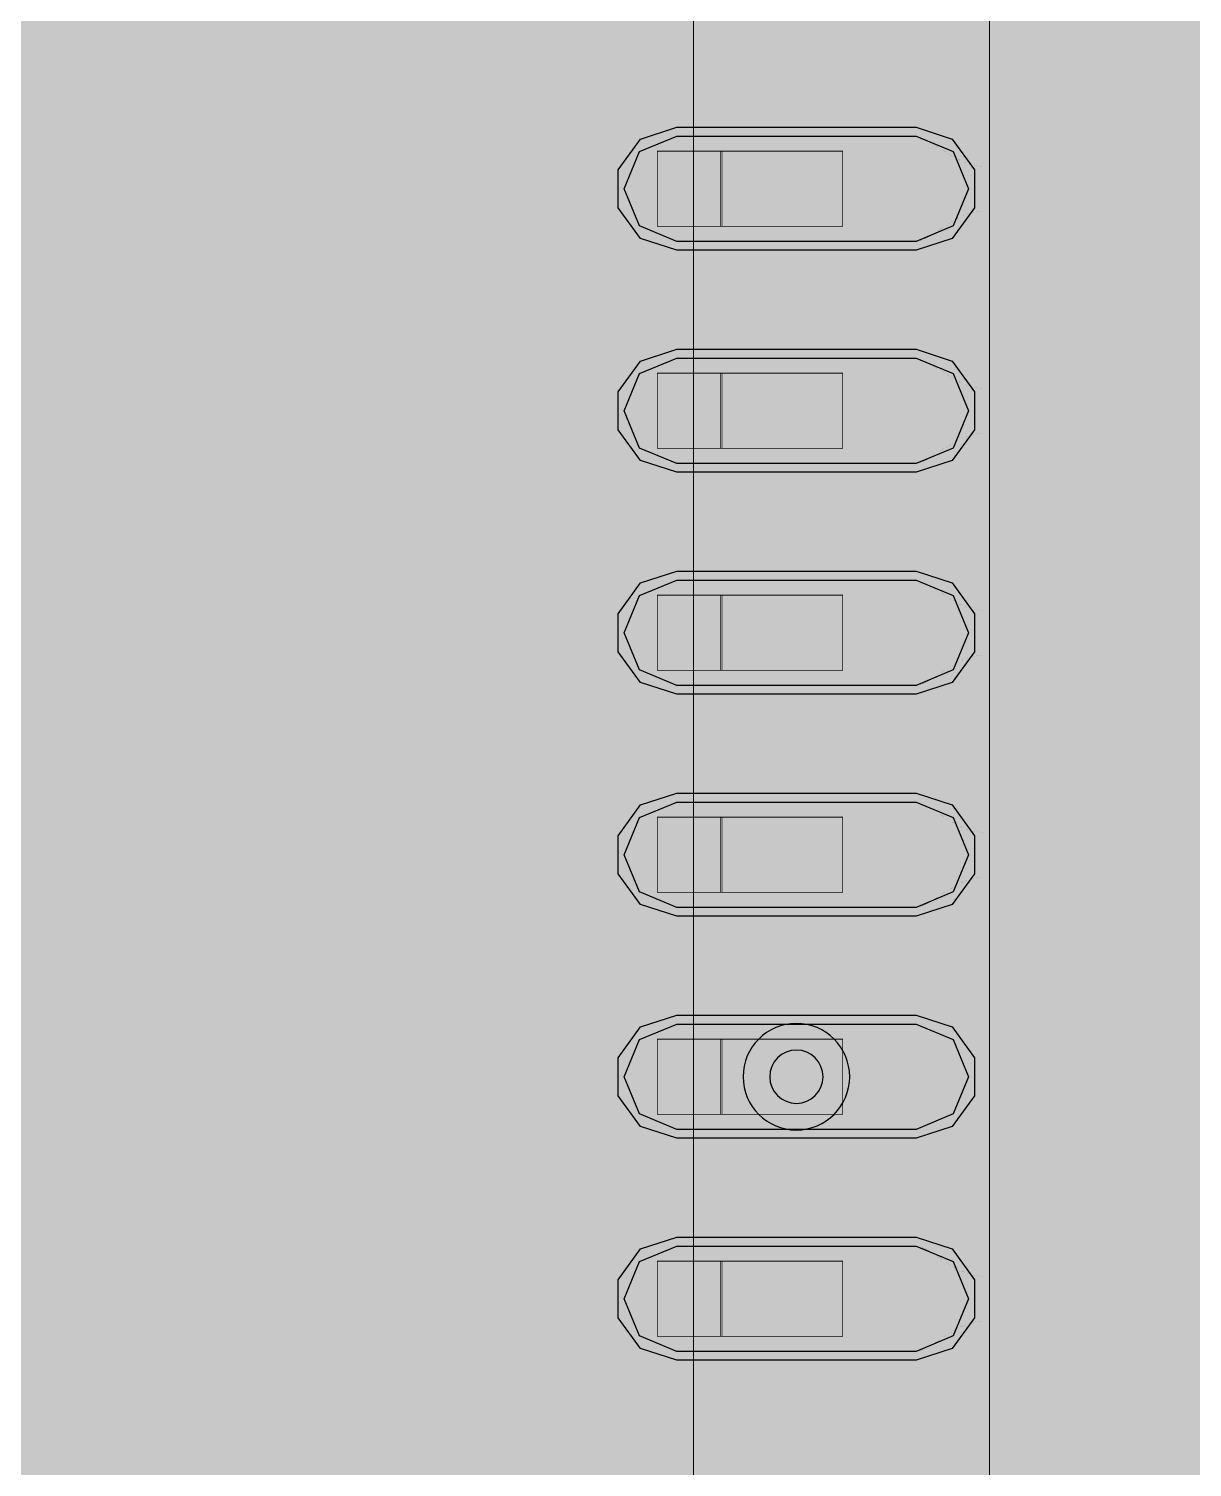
# Model space of a CAD drawing. Header units: millimetres. Extents: x 0 to 100, y -100 to 0.
# Drawn here: x 16.35 to 23, y -46.48 to -38.25 of the extents above; entities that cross this region are included whole.
import ezdxf

# ---------------------------------------------------------------- set-up
doc = ezdxf.new("R2010")
doc.units = ezdxf.units.MM
doc.header["$MEASUREMENT"] = 0
for name, color, linetype, true_color in [('Bottom-Layer', 7, 'Continuous', 0x0000ff), ('Component-Shape-Layer', 7, 'Continuous', 0x00cccc), ('Hole-Layer', 7, 'Continuous', 0x222222), ('Inner1', 7, 'Continuous', 0x999966), ('Inner2', 7, 'Continuous', 0x008000), ('Multi-Layer', 7, 'Continuous', 0xc0c0c0), ('Pin-Floating-Layer', 7, 'Continuous', 0xff99ff), ('Pin-Soldering-Layer', 7, 'Continuous', 0xcc9999), ('Top-Layer', 7, 'Continuous', 0xff0000), ('Top-Paste-Mask-Layer', 7, 'Continuous', 0x808080), ('Top-Silkscreen-Layer', 7, 'Continuous', 0xffcc00), ('Top-Solder-Mask-Layer', 7, 'Continuous', 0x800080)]:
    doc.layers.add(name, color=color, linetype=linetype, true_color=true_color)

msp = doc.modelspace()

# ---------------------------------------------------------------- hatches: boundary and pattern name
at = {"layer": 'Bottom-Layer'}
for points in [[(99.6419, -0.3581), (99.6419, -99.6419), (0.3581, -99.6419), (0.3581, -0.3581)], [(20.0765, -44.2418), (20.1654, -44.5734), (20.4081, -44.8161), (20.7397, -44.905), (21.0713, -44.8161), (21.314, -44.5734), (21.4028, -44.2418), (21.314, -43.9102), (21.0713, -43.6675), (20.7397, -43.5787), (20.4081, -43.6675), (20.1654, -43.9102)]]:
    msp.add_hatch(color=256, dxfattribs=at).paths.add_polyline_path(points)
at = {"layer": 'Inner1'}
for points in [[(99.6419, -0.3581), (99.6419, -99.6419), (0.3581, -99.6419), (0.3581, -0.3581)], [(20.0765, -44.2418), (20.1654, -44.5734), (20.4081, -44.8161), (20.7397, -44.905), (21.0713, -44.8161), (21.314, -44.5734), (21.4028, -44.2418), (21.314, -43.9102), (21.0713, -43.6675), (20.7397, -43.5787), (20.4081, -43.6675), (20.1654, -43.9102)]]:
    msp.add_hatch(color=256, dxfattribs=at).paths.add_polyline_path(points)
at = {"layer": 'Inner2'}
for points in [[(99.6419, -0.3581), (99.6419, -99.6419), (0.3581, -99.6419), (0.3581, -0.3581)], [(20.1504, -80.4768), (21.8448, -80.4768), (22.0839, -80.3854), (22.2008, -80.1577), (22.3957, -80.1577), (22.2616, -80.4236), (22.2574, -80.7213), (22.3838, -80.9909), (22.6155, -81.178), (22.9056, -81.2448), (23.1958, -81.178), (23.4274, -80.9909), (23.5539, -80.7213), (23.5496, -80.4236), (23.4156, -80.1577), (52.0537, -80.1577), (51.9196, -80.4236), (51.9154, -80.7213), (52.0418, -80.9909), (52.2735, -81.178), (52.5637, -81.2448), (52.8538, -81.178), (53.0855, -80.9909), (53.2119, -80.7213), (53.2077, -80.4236), (53.0736, -80.1577), (66.8827, -80.1577), (66.7487, -80.4236), (66.7444, -80.7213), (66.8709, -80.9909), (67.1025, -81.178), (67.3927, -81.2448), (67.6828, -81.178), (67.9145, -80.9909), (68.041, -80.7213), (68.0367, -80.4236), (67.9026, -80.1577), (75.3352, -80.1577), (75.4428, -80.2198), (75.5652, -80.2413), (85.7252, -80.2413), (85.9042, -80.1933), (86.0353, -80.0622), (86.0833, -79.8832), (86.0833, -70.5698), (86.1526, -70.4067), (86.1763, -70.2311), (86.1526, -70.0556), (86.0833, -69.8925), (86.0833, -68.0721), (86.0353, -67.8931), (85.9042, -67.762), (85.7252, -67.714), (75.5652, -67.714), (75.3861, -67.762), (75.255, -67.8931), (75.207, -68.0721), (75.207, -77.747), (22.203, -77.747), (22.203, -22.2029), (83.5252, -22.2029), (83.7042, -22.1549), (83.8353, -22.0238), (83.8833, -21.8447), (83.8833, -20.1503), (83.8353, -19.9712), (83.7042, -19.8401), (83.5252, -19.7922), (32.8903, -19.7922), (33.176, -19.571), (33.3033, -19.2329), (33.2346, -18.8783), (32.9901, -18.6123), (32.6425, -18.5139), (32.2949, -18.6123), (32.0505, -18.8783), (31.9817, -19.2329), (32.1091, -19.571), (32.3947, -19.7922), (22.203, -19.7922), (22.203, -17.3022), (22.155, -17.1231), (22.0239, -16.992), (21.8448, -16.9441), (21.0819, -16.9441), (20.7518, -16.8561), (20.4218, -16.9441), (20.1504, -16.9441), (19.9713, -16.992), (19.8402, -17.1231), (19.7923, -17.3022), (19.7923, -22.8694), (19.5998, -22.5913), (19.2885, -22.459), (18.9547, -22.5135), (18.7016, -22.7379), (18.6075, -23.0628), (18.7016, -23.3877), (18.9547, -23.6121), (19.2885, -23.6666), (19.5998, -23.5343), (19.7923, -23.2562), (19.7923, -67.3564), (19.5998, -67.0783), (19.2885, -66.9461), (18.9547, -67.0006), (18.7016, -67.225), (18.6075, -67.5498), (18.7016, -67.8747), (18.9547, -68.0991), (19.2885, -68.1536), (19.5998, -68.0214), (19.7923, -67.7432), (19.7923, -77.747), (16.891, -77.747), (16.712, -77.795), (16.5809, -77.9261), (16.5329, -78.1052), (16.5329, -79.7996), (16.5809, -79.9787), (16.712, -80.1097), (16.891, -80.1577), (19.7944, -80.1577), (19.9113, -80.3854)], [(20.1504, -17.3022), (21.8448, -17.3022), (21.8448, -80.1187), (20.1504, -80.1187)]]:
    msp.add_hatch(color=256, dxfattribs=at).paths.add_polyline_path(points)
at = {"layer": 'Pin-Floating-Layer'}
for points in [[(20.3141, -38.9468), (20.3141, -39.3768), (19.9441, -39.3768), (19.9441, -38.9468)], [(20.3141, -38.9468), (20.3141, -39.3768), (19.9441, -39.3768), (19.9441, -38.9468)], [(20.3141, -40.2168), (20.3141, -40.6468), (19.9441, -40.6468), (19.9441, -40.2168)], [(20.3141, -40.2168), (20.3141, -40.6468), (19.9441, -40.6468), (19.9441, -40.2168)], [(20.3141, -41.4868), (20.3141, -41.9168), (19.9441, -41.9168), (19.9441, -41.4868)], [(20.3141, -41.4868), (20.3141, -41.9168), (19.9441, -41.9168), (19.9441, -41.4868)], [(20.3141, -42.7568), (20.3141, -43.1868), (19.9441, -43.1868), (19.9441, -42.7568)], [(20.3141, -42.7568), (20.3141, -43.1868), (19.9441, -43.1868), (19.9441, -42.7568)], [(20.3141, -44.0268), (20.3141, -44.4568), (19.9441, -44.4568), (19.9441, -44.0268)], [(20.3141, -44.0268), (20.3141, -44.4568), (19.9441, -44.4568), (19.9441, -44.0268)], [(20.3141, -45.2968), (20.3141, -45.7268), (19.9441, -45.7268), (19.9441, -45.2968)], [(20.3141, -45.2968), (20.3141, -45.7268), (19.9441, -45.7268), (19.9441, -45.2968)]]:
    msp.add_hatch(color=256, dxfattribs=at).paths.add_polyline_path(points)
at = {"layer": 'Pin-Soldering-Layer'}
for points in [[(21.0041, -38.9468), (21.0041, -39.3768), (20.3041, -39.3768), (20.3041, -38.9468)], [(21.0041, -38.9468), (21.0041, -39.3768), (20.3041, -39.3768), (20.3041, -38.9468)], [(21.0041, -40.2168), (21.0041, -40.6468), (20.3041, -40.6468), (20.3041, -40.2168)], [(21.0041, -40.2168), (21.0041, -40.6468), (20.3041, -40.6468), (20.3041, -40.2168)], [(21.0041, -41.4868), (21.0041, -41.9168), (20.3041, -41.9168), (20.3041, -41.4868)], [(21.0041, -41.4868), (21.0041, -41.9168), (20.3041, -41.9168), (20.3041, -41.4868)], [(21.0041, -42.7568), (21.0041, -43.1868), (20.3041, -43.1868), (20.3041, -42.7568)], [(21.0041, -42.7568), (21.0041, -43.1868), (20.3041, -43.1868), (20.3041, -42.7568)], [(21.0041, -44.0268), (21.0041, -44.4568), (20.3041, -44.4568), (20.3041, -44.0268)], [(21.0041, -44.0268), (21.0041, -44.4568), (20.3041, -44.4568), (20.3041, -44.0268)], [(21.0041, -45.2968), (21.0041, -45.7268), (20.3041, -45.7268), (20.3041, -45.2968)], [(21.0041, -45.2968), (21.0041, -45.7268), (20.3041, -45.7268), (20.3041, -45.2968)]]:
    msp.add_hatch(color=256, dxfattribs=at).paths.add_polyline_path(points)
at = {"layer": 'Top-Layer'}
for points in [[(99.6419, -0.3581), (99.6419, -99.6419), (0.3581, -99.6419), (0.3581, -0.3581)], [(23.1769, -31.4852), (23.1399, -31.2996), (23.0348, -31.1422), (22.2324, -30.3398), (22.075, -30.2346), (21.8893, -30.1977), (21.8704, -30.1977), (21.7446, -30.1068), (21.6009, -30.0478), (21.893, -29.8762), (22.0612, -29.5822), (22.0612, -29.2434), (21.893, -28.9494), (21.6009, -28.7778), (21.7446, -28.7188), (21.8704, -28.6279), (23.6445, -28.6279), (24.9657, -29.9492), (24.9657, -43.4591), (24.1354, -42.6288), (23.978, -42.5236), (23.7923, -42.4867), (21.8704, -42.4867), (21.7446, -42.3958), (21.6009, -42.3368), (21.7446, -42.2779), (21.8704, -42.187), (23.4146, -42.187), (23.4303, -42.1956), (23.4519, -42.2115), (23.7112, -42.3441), (24.0024, -42.3528), (24.2693, -42.2359), (24.4602, -42.0158), (24.5384, -41.7352), (24.4888, -41.4481), (24.321, -41.21), (24.0673, -41.0668), (24.321, -40.9236), (24.4888, -40.6855), (24.5384, -40.3984), (24.4602, -40.1178), (24.2693, -39.8978), (24.0025, -39.7808), (23.7113, -39.7895), (23.4519, -39.9221), (23.4303, -39.938), (23.4146, -39.9467), (21.8704, -39.9467), (21.7446, -39.8558), (21.6009, -39.7968), (21.7446, -39.7379), (21.8704, -39.647), (22.1272, -39.647), (22.3128, -39.61), (22.4702, -39.5049), (23.0348, -38.9403), (23.1399, -38.7829), (23.1769, -38.5972)], [(20.0552, -39.4628), (19.8424, -39.3746), (19.7542, -39.1618), (19.8424, -38.949), (20.0552, -38.8608), (21.4242, -38.8608), (21.637, -38.949), (21.7252, -39.1618), (21.637, -39.3746), (21.4242, -39.4628)], [(20.0552, -40.7328), (19.8424, -40.6447), (19.7542, -40.4318), (19.8424, -40.219), (20.0552, -40.1308), (21.4242, -40.1308), (21.637, -40.219), (21.7252, -40.4318), (21.637, -40.6447), (21.4242, -40.7328)], [(20.0552, -42.0028), (19.8424, -41.9147), (19.7542, -41.7018), (19.8424, -41.489), (20.0552, -41.4008), (21.4242, -41.4008), (21.637, -41.489), (21.7252, -41.7018), (21.637, -41.9147), (21.4242, -42.0028)], [(20.0552, -43.2728), (19.8424, -43.1847), (19.7542, -42.9718), (19.8424, -42.759), (20.0552, -42.6708), (21.4242, -42.6708), (21.637, -42.759), (21.7252, -42.9718), (21.637, -43.1847), (21.4242, -43.2728)], [(23.1769, -46.3142), (23.1399, -46.1286), (23.0348, -45.9712), (22.2324, -45.1688), (22.075, -45.0636), (21.8893, -45.0267), (21.8704, -45.0267), (21.7446, -44.9358), (21.6009, -44.8768), (21.893, -44.7052), (22.0612, -44.4112), (22.0612, -44.0725), (21.893, -43.7785), (21.6009, -43.6068), (21.7446, -43.5479), (21.8704, -43.457), (23.5914, -43.457), (24.5329, -44.3985), (24.7758, -44.6876), (24.9657, -45.0141), (24.9657, -55.7253), (24.7756, -56.0521), (24.5323, -56.3415), (24.4457, -56.4281), (24.3628, -56.1957), (24.2006, -56.0097), (23.9817, -55.8958), (24.2354, -55.7526), (24.4033, -55.5145), (24.4529, -55.2275), (24.3746, -54.9468), (24.1837, -54.7268), (23.9169, -54.6098), (23.6257, -54.6185), (23.3663, -54.7512), (23.3447, -54.767), (23.329, -54.7757), (21.8704, -54.7757), (21.7446, -54.6848), (21.6009, -54.6258), (21.7446, -54.5669), (21.8704, -54.476), (22.1272, -54.476), (22.3128, -54.439), (22.4702, -54.3339), (23.0348, -53.7693), (23.1399, -53.6119), (23.1769, -53.4263)], [(20.0552, -44.5428), (19.8424, -44.4547), (19.7542, -44.2418), (19.8424, -44.029), (20.0552, -43.9408), (21.4242, -43.9408), (21.637, -44.029), (21.7252, -44.2418), (21.637, -44.4547), (21.4242, -44.5428)], [(20.0552, -45.8128), (19.8424, -45.7247), (19.7542, -45.5118), (19.8424, -45.299), (20.0552, -45.2108), (21.4242, -45.2108), (21.637, -45.299), (21.7252, -45.5118), (21.637, -45.7247), (21.4242, -45.8128)]]:
    msp.add_hatch(color=256, dxfattribs=at).paths.add_polyline_path(points)
at = {"layer": 'Top-Paste-Mask-Layer'}
for points in [[(20.0552, -39.4628), (19.8424, -39.3746), (19.7542, -39.1618), (19.8424, -38.949), (20.0552, -38.8608), (21.4242, -38.8608), (21.637, -38.949), (21.7252, -39.1618), (21.637, -39.3746), (21.4242, -39.4628)], [(20.0552, -40.7328), (19.8424, -40.6447), (19.7542, -40.4318), (19.8424, -40.219), (20.0552, -40.1308), (21.4242, -40.1308), (21.637, -40.219), (21.7252, -40.4318), (21.637, -40.6447), (21.4242, -40.7328)], [(20.0552, -42.0028), (19.8424, -41.9147), (19.7542, -41.7018), (19.8424, -41.489), (20.0552, -41.4008), (21.4242, -41.4008), (21.637, -41.489), (21.7252, -41.7018), (21.637, -41.9147), (21.4242, -42.0028)], [(20.0552, -43.2728), (19.8424, -43.1847), (19.7542, -42.9718), (19.8424, -42.759), (20.0552, -42.6708), (21.4242, -42.6708), (21.637, -42.759), (21.7252, -42.9718), (21.637, -43.1847), (21.4242, -43.2728)], [(20.0552, -44.5428), (19.8424, -44.4547), (19.7542, -44.2418), (19.8424, -44.029), (20.0552, -43.9408), (21.4242, -43.9408), (21.637, -44.029), (21.7252, -44.2418), (21.637, -44.4547), (21.4242, -44.5428)], [(20.0552, -45.8128), (19.8424, -45.7247), (19.7542, -45.5118), (19.8424, -45.299), (20.0552, -45.2108), (21.4242, -45.2108), (21.637, -45.299), (21.7252, -45.5118), (21.637, -45.7247), (21.4242, -45.8128)]]:
    msp.add_hatch(color=256, dxfattribs=at).paths.add_polyline_path(points)
at = {"layer": 'Top-Solder-Mask-Layer'}
for points in [[(20.0552, -39.5138), (19.8483, -39.4466), (19.7204, -39.2706), (19.7204, -39.053), (19.8483, -38.877), (20.0552, -38.8098), (21.4242, -38.8098), (21.6311, -38.877), (21.759, -39.053), (21.759, -39.2706), (21.6311, -39.4466), (21.4242, -39.5138)], [(20.0552, -40.7838), (19.8483, -40.7166), (19.7204, -40.5406), (19.7204, -40.323), (19.8483, -40.147), (20.0552, -40.0798), (21.4242, -40.0798), (21.6311, -40.147), (21.759, -40.323), (21.759, -40.5406), (21.6311, -40.7166), (21.4242, -40.7838)], [(20.0552, -42.0538), (19.8483, -41.9866), (19.7204, -41.8106), (19.7204, -41.593), (19.8483, -41.417), (20.0552, -41.3498), (21.4242, -41.3498), (21.6311, -41.417), (21.759, -41.593), (21.759, -41.8106), (21.6311, -41.9866), (21.4242, -42.0538)], [(20.0552, -43.3238), (19.8483, -43.2566), (19.7204, -43.0806), (19.7204, -42.863), (19.8483, -42.687), (20.0552, -42.6198), (21.4242, -42.6198), (21.6311, -42.687), (21.759, -42.863), (21.759, -43.0806), (21.6311, -43.2566), (21.4242, -43.3238)], [(20.0552, -44.5938), (19.8483, -44.5266), (19.7204, -44.3506), (19.7204, -44.133), (19.8483, -43.957), (20.0552, -43.8898), (21.4242, -43.8898), (21.6311, -43.957), (21.759, -44.133), (21.759, -44.3506), (21.6311, -44.5266), (21.4242, -44.5938)], [(20.0552, -45.8638), (19.8483, -45.7966), (19.7204, -45.6206), (19.7204, -45.403), (19.8483, -45.227), (20.0552, -45.1598), (21.4242, -45.1598), (21.6311, -45.227), (21.759, -45.403), (21.759, -45.6206), (21.6311, -45.7966), (21.4242, -45.8638)]]:
    msp.add_hatch(color=256, dxfattribs=at).paths.add_polyline_path(points)

# ---------------------------------------------------------------- linework, layer by layer
at = {"layer": 'Bottom-Layer', "const_width": 0.0508}
msp.add_lwpolyline([(20.0765, -44.2418), (20.1654, -44.5734), (20.4081, -44.8161), (20.7397, -44.905), (21.0713, -44.8161), (21.314, -44.5734), (21.4028, -44.2418), (21.314, -43.9102), (21.0713, -43.6675), (20.7397, -43.5787), (20.4081, -43.6675), (20.1654, -43.9102)], close=True, dxfattribs=at)
at = {"layer": 'Component-Shape-Layer', "const_width": 0.0508}
msp.add_lwpolyline([(16.0541, -36.1168), (19.9541, -36.1168), (19.9541, -46.0168), (16.0541, -46.0168)], close=True, dxfattribs=at)
msp.add_lwpolyline([(16.0541, -36.1168), (19.9541, -36.1168), (19.9541, -46.0168), (16.0541, -46.0168)], close=True, dxfattribs=at)
at = {"layer": 'Hole-Layer'}
msp.add_lwpolyline([(20.5872, -44.2418, 1), (20.8922, -44.2418, 1)], format="xyb", close=True, dxfattribs=at)
at = {"layer": 'Inner1', "const_width": 0.0508}
msp.add_lwpolyline([(20.0765, -44.2418), (20.1654, -44.5734), (20.4081, -44.8161), (20.7397, -44.905), (21.0713, -44.8161), (21.314, -44.5734), (21.4028, -44.2418), (21.314, -43.9102), (21.0713, -43.6675), (20.7397, -43.5787), (20.4081, -43.6675), (20.1654, -43.9102)], close=True, dxfattribs=at)
at = {"layer": 'Inner2', "const_width": 0.0508}
for points in [[(19.7923, -17.3022), (19.7923, -22.8694), (19.5998, -22.5913), (19.2885, -22.459), (18.9547, -22.5135), (18.7016, -22.7379), (18.6075, -23.0628), (18.7016, -23.3877), (18.9547, -23.6121), (19.2885, -23.6666), (19.5998, -23.5343), (19.7923, -23.2562), (19.7923, -67.3564)], [(75.207, -77.747), (22.203, -77.747), (22.203, -22.2029), (83.5252, -22.2029)]]:
    msp.add_lwpolyline(points, dxfattribs=at)
at = {"layer": 'Inner2', "const_width": 0.00508}
msp.add_lwpolyline([(20.1504, -17.3022), (21.8448, -17.3022), (21.8448, -80.1187), (20.1504, -80.1187)], close=True, dxfattribs=at)
at = {"layer": 'Multi-Layer'}
msp.add_lwpolyline([(20.4347, -44.2418, 1), (21.0447, -44.2418), (21.0447, -44.2418, 1), (20.4347, -44.2418)], format="xyb", dxfattribs=at)
at = {"layer": 'Pin-Floating-Layer', "const_width": 0.00508}
for points in [[(20.3141, -38.9468), (20.3141, -39.3768), (19.9441, -39.3768), (19.9441, -38.9468)], [(20.3141, -38.9468), (20.3141, -39.3768), (19.9441, -39.3768), (19.9441, -38.9468)], [(20.3141, -40.2168), (20.3141, -40.6468), (19.9441, -40.6468), (19.9441, -40.2168)], [(20.3141, -40.2168), (20.3141, -40.6468), (19.9441, -40.6468), (19.9441, -40.2168)], [(20.3141, -41.4868), (20.3141, -41.9168), (19.9441, -41.9168), (19.9441, -41.4868)], [(20.3141, -41.4868), (20.3141, -41.9168), (19.9441, -41.9168), (19.9441, -41.4868)], [(20.3141, -42.7568), (20.3141, -43.1868), (19.9441, -43.1868), (19.9441, -42.7568)], [(20.3141, -42.7568), (20.3141, -43.1868), (19.9441, -43.1868), (19.9441, -42.7568)], [(20.3141, -44.0268), (20.3141, -44.4568), (19.9441, -44.4568), (19.9441, -44.0268)], [(20.3141, -44.0268), (20.3141, -44.4568), (19.9441, -44.4568), (19.9441, -44.0268)], [(20.3141, -45.2968), (20.3141, -45.7268), (19.9441, -45.7268), (19.9441, -45.2968)], [(20.3141, -45.2968), (20.3141, -45.7268), (19.9441, -45.7268), (19.9441, -45.2968)]]:
    msp.add_lwpolyline(points, close=True, dxfattribs=at)
at = {"layer": 'Pin-Soldering-Layer', "const_width": 0.00508}
for points in [[(21.0041, -38.9468), (21.0041, -39.3768), (20.3041, -39.3768), (20.3041, -38.9468)], [(21.0041, -38.9468), (21.0041, -39.3768), (20.3041, -39.3768), (20.3041, -38.9468)], [(21.0041, -40.2168), (21.0041, -40.6468), (20.3041, -40.6468), (20.3041, -40.2168)], [(21.0041, -40.2168), (21.0041, -40.6468), (20.3041, -40.6468), (20.3041, -40.2168)], [(21.0041, -41.4868), (21.0041, -41.9168), (20.3041, -41.9168), (20.3041, -41.4868)], [(21.0041, -41.4868), (21.0041, -41.9168), (20.3041, -41.9168), (20.3041, -41.4868)], [(21.0041, -42.7568), (21.0041, -43.1868), (20.3041, -43.1868), (20.3041, -42.7568)], [(21.0041, -42.7568), (21.0041, -43.1868), (20.3041, -43.1868), (20.3041, -42.7568)], [(21.0041, -44.0268), (21.0041, -44.4568), (20.3041, -44.4568), (20.3041, -44.0268)], [(21.0041, -44.0268), (21.0041, -44.4568), (20.3041, -44.4568), (20.3041, -44.0268)], [(21.0041, -45.2968), (21.0041, -45.7268), (20.3041, -45.7268), (20.3041, -45.2968)], [(21.0041, -45.2968), (21.0041, -45.7268), (20.3041, -45.7268), (20.3041, -45.2968)]]:
    msp.add_lwpolyline(points, close=True, dxfattribs=at)
at = {"layer": 'Top-Layer'}
for points, const_width in [([(22.6917, -31.4852), (22.6917, -38.5972)], 0.254), ([(22.2066, -31.6862), (22.2066, -38.3963), (21.9262, -38.6767), (21.8704, -38.6767), (21.7446, -38.5858), (21.6009, -38.5268), (21.893, -38.3552), (22.0612, -38.0612)], 0.0508), ([(16.2564, -46.097), (16.4917, -45.8916), (16.6061, -45.601), (16.5738, -45.2904), (16.4022, -45.0295), (16.1298, -44.8768), (16.4218, -44.7052), (16.59, -44.4112), (16.59, -44.0725), (16.4218, -43.7785), (16.1298, -43.6068), (16.4218, -43.4352), (16.59, -43.1412), (16.59, -42.8025), (16.4218, -42.5084), (16.1298, -42.3368), (16.4218, -42.1652), (16.59, -41.8712), (16.59, -41.5324), (16.4218, -41.2384), (16.1298, -41.0668), (16.4218, -40.8952), (16.59, -40.6012), (16.59, -40.2624), (16.4218, -39.9684), (16.1298, -39.7968), (16.4218, -39.6252), (16.59, -39.3312), (16.59, -38.9924), (16.4218, -38.6984), (16.1298, -38.5268), (16.4218, -38.3552), (16.59, -38.0612)], 0.0508), ([(18.9264, -38.1811), (19.065, -38.2722), (19.2285, -38.3007), (19.5382, -38.3007), (19.6904, -38.4408), (19.8784, -38.5268), (19.5864, -38.6984), (19.4182, -38.9924), (19.4182, -39.3312), (19.5864, -39.6252), (19.8784, -39.7968), (19.5864, -39.9684), (19.4182, -40.2624), (19.4182, -40.6012), (19.5864, -40.8952), (19.8784, -41.0668), (19.5864, -41.2384), (19.4182, -41.5324), (19.4182, -41.8712), (19.5864, -42.1652), (19.8784, -42.3368), (19.5864, -42.5084), (19.4182, -42.8025), (19.4182, -43.1412), (19.5864, -43.4352), (19.8784, -43.6068), (19.5864, -43.7785), (19.4182, -44.0725), (19.4182, -44.4112), (19.5864, -44.7052), (19.8784, -44.8768), (19.606, -45.0295), (19.4344, -45.2904), (19.4021, -45.601), (19.5165, -45.8916), (19.7518, -46.097), (20.0552, -46.171), (21.4242, -46.171), (21.6019, -46.1465), (21.7665, -46.0751), (22.2066, -46.5152)], 0.0508), ([(22.6917, -38.5972), (22.1272, -39.1618)], 0.254), ([(23.4146, -39.9467), (21.8704, -39.9467), (21.7446, -39.8558), (21.6009, -39.7968), (21.7446, -39.7379), (21.8704, -39.647), (22.1272, -39.647), (22.3128, -39.61), (22.4702, -39.5049), (23.0348, -38.9403)], 0.0508), ([(22.1272, -39.1618), (20.8253, -39.1618)], 0.254), ([(20.7397, -40.4318), (23.8761, -40.4318)], 0.254), ([(20.7397, -41.7018), (23.8761, -41.7018)], 0.254), ([(23.7923, -42.4867), (21.8704, -42.4867), (21.7446, -42.3958), (21.6009, -42.3368), (21.7446, -42.2779), (21.8704, -42.187), (23.4146, -42.187)], 0.0508), ([(20.7397, -42.9718), (23.7923, -42.9718)], 0.254), ([(23.0348, -45.9712), (22.2324, -45.1688), (22.075, -45.0636), (21.8893, -45.0267), (21.8704, -45.0267), (21.7446, -44.9358), (21.6009, -44.8768), (21.893, -44.7052), (22.0612, -44.4112), (22.0612, -44.0725), (21.893, -43.7785), (21.6009, -43.6068), (21.7446, -43.5479), (21.8704, -43.457), (23.5914, -43.457)], 0.0508), ([(20.8253, -45.5118), (21.8893, -45.5118)], 0.254), ([(21.8893, -45.5118), (22.6917, -46.3142)], 0.254), ([(15.2685, -45.5118), (16.5106, -45.5118)], 0.0508), ([(22.6917, -46.3142), (22.6917, -53.4263)], 0.254)]:
    msp.add_lwpolyline(points, dxfattribs=dict(at, const_width=const_width))
for points in [[(20.0552, -39.4628), (19.8424, -39.3746), (19.7542, -39.1618), (19.8424, -38.949), (20.0552, -38.8608), (21.4242, -38.8608), (21.637, -38.949), (21.7252, -39.1618), (21.637, -39.3746), (21.4242, -39.4628)], [(20.0552, -40.7328), (19.8424, -40.6447), (19.7542, -40.4318), (19.8424, -40.219), (20.0552, -40.1308), (21.4242, -40.1308), (21.637, -40.219), (21.7252, -40.4318), (21.637, -40.6447), (21.4242, -40.7328)], [(20.0552, -42.0028), (19.8424, -41.9147), (19.7542, -41.7018), (19.8424, -41.489), (20.0552, -41.4008), (21.4242, -41.4008), (21.637, -41.489), (21.7252, -41.7018), (21.637, -41.9147), (21.4242, -42.0028)], [(20.0552, -43.2728), (19.8424, -43.1847), (19.7542, -42.9718), (19.8424, -42.759), (20.0552, -42.6708), (21.4242, -42.6708), (21.637, -42.759), (21.7252, -42.9718), (21.637, -43.1847), (21.4242, -43.2728)], [(20.0552, -44.5428), (19.8424, -44.4547), (19.7542, -44.2418), (19.8424, -44.029), (20.0552, -43.9408), (21.4242, -43.9408), (21.637, -44.029), (21.7252, -44.2418), (21.637, -44.4547), (21.4242, -44.5428)], [(20.0552, -45.8128), (19.8424, -45.7247), (19.7542, -45.5118), (19.8424, -45.299), (20.0552, -45.2108), (21.4242, -45.2108), (21.637, -45.299), (21.7252, -45.5118), (21.637, -45.7247), (21.4242, -45.8128)]]:
    msp.add_lwpolyline(points, close=True, dxfattribs=at)
at = {"layer": 'Top-Layer', "const_width": 0.000254}
for points in [[(21.8052, -39.0348), (21.8052, -39.2888), (21.7485, -39.2963), (21.6931, -39.316), (21.6397, -39.3439), (21.5889, -39.3758), (21.4976, -39.4356), (21.4583, -39.4553), (21.4242, -39.4628), (21.4242, -38.8608), (21.4583, -38.8683), (21.4976, -38.888), (21.5889, -38.9478), (21.6397, -38.9798), (21.6931, -39.0076), (21.7485, -39.0273)], [(21.8052, -40.3048), (21.8052, -40.5588), (21.7485, -40.5663), (21.6931, -40.586), (21.6397, -40.6139), (21.5889, -40.6458), (21.4976, -40.7056), (21.4583, -40.7253), (21.4242, -40.7328), (21.4242, -40.1308), (21.4583, -40.1383), (21.4976, -40.158), (21.5889, -40.2178), (21.6397, -40.2498), (21.6931, -40.2776), (21.7485, -40.2973)], [(21.8052, -41.5748), (21.8052, -41.8288), (21.7485, -41.8363), (21.6931, -41.856), (21.6397, -41.8839), (21.5889, -41.9158), (21.4976, -41.9756), (21.4583, -41.9953), (21.4242, -42.0028), (21.4242, -41.4008), (21.4583, -41.4083), (21.4976, -41.428), (21.5889, -41.4878), (21.6397, -41.5198), (21.6931, -41.5476), (21.7485, -41.5673)], [(21.8052, -42.8448), (21.8052, -43.0988), (21.7485, -43.1063), (21.6931, -43.126), (21.6397, -43.1539), (21.5889, -43.1858), (21.4976, -43.2456), (21.4583, -43.2653), (21.4242, -43.2728), (21.4242, -42.6708), (21.4583, -42.6783), (21.4976, -42.698), (21.5889, -42.7578), (21.6397, -42.7898), (21.6931, -42.8176), (21.7485, -42.8373)], [(21.8052, -45.3848), (21.8052, -45.6388), (21.7485, -45.6463), (21.6931, -45.666), (21.6397, -45.6939), (21.5889, -45.7258), (21.4976, -45.7856), (21.4583, -45.8053), (21.4242, -45.8128), (21.4242, -45.2108), (21.4583, -45.2183), (21.4976, -45.238), (21.5889, -45.2978), (21.6397, -45.3298), (21.6931, -45.3576), (21.7485, -45.3773)]]:
    msp.add_lwpolyline(points, close=True, dxfattribs=at)
at = {"layer": 'Top-Paste-Mask-Layer'}
for points in [[(20.0552, -39.4628), (19.8424, -39.3746), (19.7542, -39.1618), (19.8424, -38.949), (20.0552, -38.8608), (21.4242, -38.8608), (21.637, -38.949), (21.7252, -39.1618), (21.637, -39.3746), (21.4242, -39.4628)], [(20.0552, -40.7328), (19.8424, -40.6447), (19.7542, -40.4318), (19.8424, -40.219), (20.0552, -40.1308), (21.4242, -40.1308), (21.637, -40.219), (21.7252, -40.4318), (21.637, -40.6447), (21.4242, -40.7328)], [(20.0552, -42.0028), (19.8424, -41.9147), (19.7542, -41.7018), (19.8424, -41.489), (20.0552, -41.4008), (21.4242, -41.4008), (21.637, -41.489), (21.7252, -41.7018), (21.637, -41.9147), (21.4242, -42.0028)], [(20.0552, -43.2728), (19.8424, -43.1847), (19.7542, -42.9718), (19.8424, -42.759), (20.0552, -42.6708), (21.4242, -42.6708), (21.637, -42.759), (21.7252, -42.9718), (21.637, -43.1847), (21.4242, -43.2728)], [(20.0552, -44.5428), (19.8424, -44.4547), (19.7542, -44.2418), (19.8424, -44.029), (20.0552, -43.9408), (21.4242, -43.9408), (21.637, -44.029), (21.7252, -44.2418), (21.637, -44.4547), (21.4242, -44.5428)], [(20.0552, -45.8128), (19.8424, -45.7247), (19.7542, -45.5118), (19.8424, -45.299), (20.0552, -45.2108), (21.4242, -45.2108), (21.637, -45.299), (21.7252, -45.5118), (21.637, -45.7247), (21.4242, -45.8128)]]:
    msp.add_lwpolyline(points, close=True, dxfattribs=at)
at = {"layer": 'Top-Silkscreen-Layer', "const_width": 0.1524}
for points in [[(16.4827, -46.093), (16.4827, -36.0406)], [(16.4827, -46.093), (16.4827, -36.0406)], [(19.5255, -36.0406), (19.5255, -46.093)], [(19.5255, -36.0406), (19.5255, -46.093)], [(19.5255, -46.093), (16.4827, -46.093)], [(19.5255, -46.093), (16.4827, -46.093)]]:
    msp.add_lwpolyline(points, dxfattribs=at)
at = {"layer": 'Top-Solder-Mask-Layer'}
for points in [[(20.0552, -39.5138), (19.8483, -39.4466), (19.7204, -39.2706), (19.7204, -39.053), (19.8483, -38.877), (20.0552, -38.8098), (21.4242, -38.8098), (21.6311, -38.877), (21.759, -39.053), (21.759, -39.2706), (21.6311, -39.4466), (21.4242, -39.5138)], [(20.0552, -40.7838), (19.8483, -40.7166), (19.7204, -40.5406), (19.7204, -40.323), (19.8483, -40.147), (20.0552, -40.0798), (21.4242, -40.0798), (21.6311, -40.147), (21.759, -40.323), (21.759, -40.5406), (21.6311, -40.7166), (21.4242, -40.7838)], [(20.0552, -42.0538), (19.8483, -41.9866), (19.7204, -41.8106), (19.7204, -41.593), (19.8483, -41.417), (20.0552, -41.3498), (21.4242, -41.3498), (21.6311, -41.417), (21.759, -41.593), (21.759, -41.8106), (21.6311, -41.9866), (21.4242, -42.0538)], [(20.0552, -43.3238), (19.8483, -43.2566), (19.7204, -43.0806), (19.7204, -42.863), (19.8483, -42.687), (20.0552, -42.6198), (21.4242, -42.6198), (21.6311, -42.687), (21.759, -42.863), (21.759, -43.0806), (21.6311, -43.2566), (21.4242, -43.3238)], [(20.0552, -44.5938), (19.8483, -44.5266), (19.7204, -44.3506), (19.7204, -44.133), (19.8483, -43.957), (20.0552, -43.8898), (21.4242, -43.8898), (21.6311, -43.957), (21.759, -44.133), (21.759, -44.3506), (21.6311, -44.5266), (21.4242, -44.5938)], [(20.0552, -45.8638), (19.8483, -45.7966), (19.7204, -45.6206), (19.7204, -45.403), (19.8483, -45.227), (20.0552, -45.1598), (21.4242, -45.1598), (21.6311, -45.227), (21.759, -45.403), (21.759, -45.6206), (21.6311, -45.7966), (21.4242, -45.8638)]]:
    msp.add_lwpolyline(points, close=True, dxfattribs=at)

doc.saveas('drawing.dxf')
